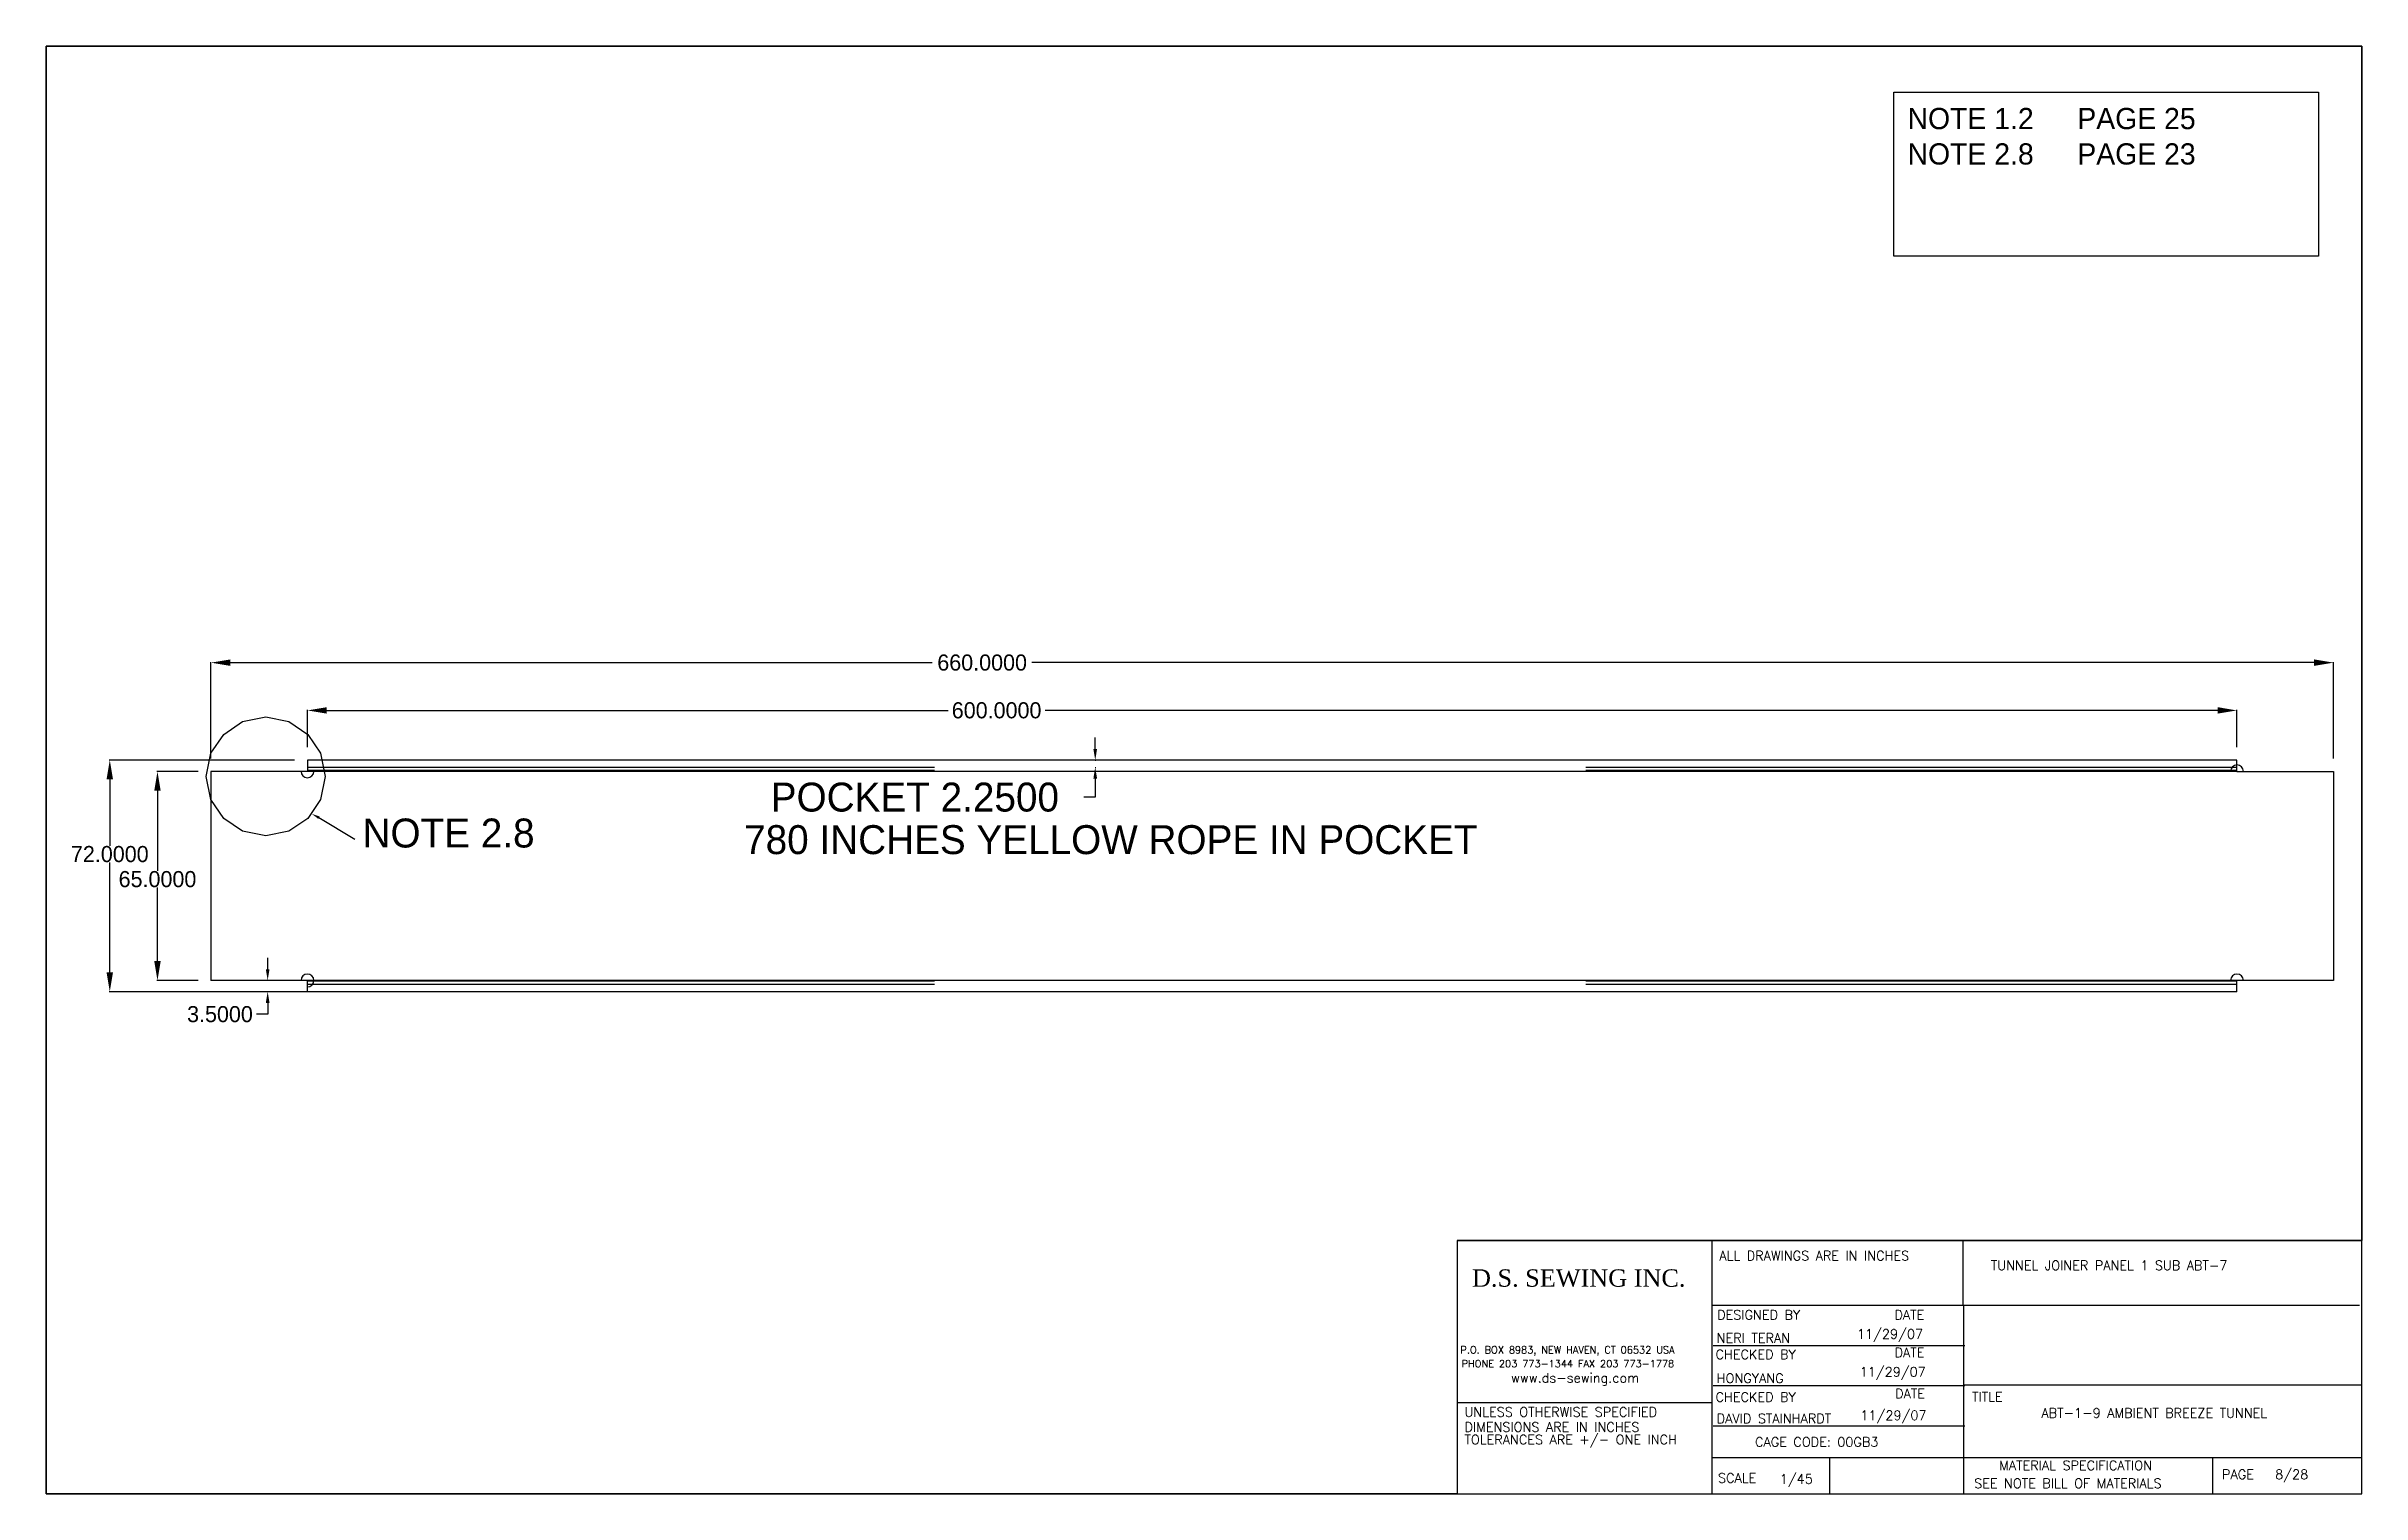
# Paper-space layout 'P8' of a CAD drawing. Header units: inches. Extents: x -62 to 16, y -1703 to 10.
# Drawn here: x 0 to 16, y 0 to 10 of the extents above.
# The model-space entities are those that its viewports show. They can reach past a viewport. Long polylines and large blocks are cut down to what shows.
import ezdxf

# ---------------------------------------------------------------- set-up
doc = ezdxf.new("R2010")
doc.units = ezdxf.units.IN
doc.header["$MEASUREMENT"] = 0
doc.linetypes.add('HIDDEN', pattern=[0.375, 0.25, -0.125])
for name, color, linetype in [('DIMENSION', 7, 'Continuous'), ('FINISH', 1, 'Continuous'), ('STECH', 7, 'HIDDEN'), ('TEXT', 7, 'Continuous'), ('Title Block', 7, 'Continuous'), ('Viewport', 7, 'Continuous')]:
    doc.layers.add(name, color=color, linetype=linetype)
doc.styles.add('Roman', font='romans')
doc.styles.add('style1', font='txt.shx')
doc.dimstyles.get("Standard").update_dxf_attribs({"dimtxt": 3.5, "dimasz": 3.5, "dimexe": 0.18, "dimexo": 0.0625, "dimgap": 0.09, "dimtad": 0, "dimtih": 1, "dimtoh": 1, "dimdec": 4, "dimzin": 0, "dimdsep": 46, "dimtxsty": 'Standard', "dimcen": 0.09, "dimadec": 0, "dimazin": 0, "dimtfac": 1, "dimtdec": 4, "dimtofl": 0, "dimtmove": 0, "dimatfit": 3, "dimfxl": 0, "dimtolj": 1, "dimtzin": 0, "dimarcsym": 0})

# ---------------------------------------------------------------- blocks, each defined once
blk = doc.blocks.new('*D27')
at = {"layer": 'DEFPOINTS', "color": 0}
for p in [(15153.99, -1234.38), (14553.99, -1249.84), (15153.99, -1249.84)]:
    blk.add_point(p, dxfattribs=at)
at = {"layer": 'DIMENSION', "color": 0, "lineweight": -2}
for p, q in [((14553.99, -1245.84), (14553.99, -1234.2)), ((14559.99, -1234.38), (14753.2, -1234.38)), ((15147.99, -1234.38), (14783.38, -1234.38)), ((15153.99, -1245.84), (15153.99, -1234.2))]:
    blk.add_line(p, q, dxfattribs=at)
at = {"layer": 'DIMENSION', "color": 0}
for points in [[(14559.99, -1233.38), (14559.99, -1235.38), (14553.99, -1234.38)], [(15147.99, -1233.38), (15147.99, -1235.38), (15153.99, -1234.38)]]:
    blk.add_solid(points, dxfattribs=at)
at = {"layer": 'DIMENSION', "color": 0, "insert": (14768.29, -1234.38), "char_height": 5, "attachment_point": 5}
blk.add_mtext('\\A1;600.0000', dxfattribs=at)
blk = doc.blocks.new('*D28')
at = {"layer": 'DEFPOINTS', "color": 0}
for p in [(14523.99, -1219.53), (14523.99, -1253.34), (15183.99, -1253.34)]:
    blk.add_point(p, dxfattribs=at)
at = {"layer": 'DIMENSION', "color": 0, "lineweight": -2}
for p, q in [((14523.99, -1249.34), (14523.99, -1219.35)), ((14529.99, -1219.53), (14748.28, -1219.53)), ((15177.99, -1219.53), (14779.29, -1219.53)), ((15183.99, -1249.34), (15183.99, -1219.35))]:
    blk.add_line(p, q, dxfattribs=at)
at = {"layer": 'DIMENSION', "color": 0}
for points in [[(14529.99, -1218.53), (14529.99, -1220.53), (14523.99, -1219.53)], [(15177.99, -1218.53), (15177.99, -1220.53), (15183.99, -1219.53)]]:
    blk.add_solid(points, dxfattribs=at)
at = {"layer": 'DIMENSION', "color": 0, "insert": (14763.79, -1219.53), "char_height": 5, "attachment_point": 5}
blk.add_mtext('\\A1;660.0000', dxfattribs=at)
blk = doc.blocks.new('*D29')
at = {"layer": 'DEFPOINTS', "color": 0}
for p in [(14523.99, -1253.34), (14507.35, -1318.34), (14523.99, -1318.34)]:
    blk.add_point(p, dxfattribs=at)
at = {"layer": 'DIMENSION', "color": 0, "lineweight": -2}
for p, q in [((14519.99, -1253.34), (14507.17, -1253.34)), ((14507.35, -1259.34), (14507.35, -1284.27)), ((14507.35, -1312.34), (14507.35, -1289.45)), ((14519.99, -1318.34), (14507.17, -1318.34))]:
    blk.add_line(p, q, dxfattribs=at)
at = {"layer": 'DIMENSION', "color": 0}
for points in [[(14506.35, -1259.34), (14508.35, -1259.34), (14507.35, -1253.34)], [(14506.35, -1312.34), (14508.35, -1312.34), (14507.35, -1318.34)]]:
    blk.add_solid(points, dxfattribs=at)
at = {"layer": 'DIMENSION', "color": 0, "insert": (14507.35, -1286.86), "char_height": 5, "attachment_point": 5}
blk.add_mtext('\\A1;65.0000', dxfattribs=at)
blk = doc.blocks.new('*D30')
at = {"layer": 'DEFPOINTS', "color": 0}
for p in [(14553.99, -1249.84), (14492.52, -1321.84), (14553.99, -1321.84)]:
    blk.add_point(p, dxfattribs=at)
at = {"layer": 'DIMENSION', "color": 0, "lineweight": -2}
for p, q in [((14549.99, -1249.84), (14492.34, -1249.84)), ((14492.52, -1255.84), (14492.52, -1276.48)), ((14492.52, -1315.84), (14492.52, -1281.66)), ((14549.99, -1321.84), (14492.34, -1321.84))]:
    blk.add_line(p, q, dxfattribs=at)
at = {"layer": 'DIMENSION', "color": 0}
for points in [[(14491.52, -1255.84), (14493.52, -1255.84), (14492.52, -1249.84)], [(14491.52, -1315.84), (14493.52, -1315.84), (14492.52, -1321.84)]]:
    blk.add_solid(points, dxfattribs=at)
at = {"layer": 'DIMENSION', "color": 0, "insert": (14492.52, -1279.07), "char_height": 5, "attachment_point": 5}
blk.add_mtext('\\A1;72.0000', dxfattribs=at)
blk = doc.blocks.new('*D32')
at = {"layer": 'DEFPOINTS', "color": 0}
for p in [(14798.9, -1249.84), (14798.9, -1252.09), (14798.96, -1252.09)]:
    blk.add_point(p, dxfattribs=at)
at = {"layer": 'TEXT', "color": 0, "lineweight": -2}
for p, q in [((14798.96, -1246.34), (14798.96, -1242.84)), ((14798.96, -1249.84), (14799.14, -1249.84)), ((14798.96, -1252.09), (14799.14, -1252.09)), ((14798.96, -1255.59), (14798.96, -1261.39)), ((14798.96, -1261.39), (14795.46, -1261.39))]:
    blk.add_line(p, q, dxfattribs=at)
at = {"layer": 'TEXT', "color": 0}
for points in [[(14798.38, -1246.34), (14799.54, -1246.34), (14798.96, -1249.84)], [(14798.38, -1255.59), (14799.54, -1255.59), (14798.96, -1252.09)]]:
    blk.add_solid(points, dxfattribs=at)
at = {"layer": 'TEXT', "color": 0, "insert": (14742.87, -1261.39), "char_height": 9, "attachment_point": 5}
blk.add_mtext('\\A1;POCKET 2.2500', dxfattribs=at)
blk = doc.blocks.new('*D166')
at = {"layer": 'DEFPOINTS', "color": 0}
for p in [(14541.62, -1321.84), (14553.99, -1318.34), (14553.99, -1321.84)]:
    blk.add_point(p, dxfattribs=at)
at = {"layer": 'TEXT', "color": 0, "lineweight": -2}
for p, q in [((14541.62, -1314.84), (14541.62, -1311.34)), ((14553.92, -1318.34), (14541.44, -1318.34)), ((14553.92, -1321.84), (14541.44, -1321.84)), ((14541.62, -1328.84), (14538.12, -1328.84)), ((14541.62, -1325.34), (14541.62, -1328.84))]:
    blk.add_line(p, q, dxfattribs=at)
at = {"layer": 'TEXT', "color": 0}
for points in [[(14541.04, -1314.84), (14542.2, -1314.84), (14541.62, -1318.34)], [(14541.04, -1325.34), (14542.2, -1325.34), (14541.62, -1321.84)]]:
    blk.add_solid(points, dxfattribs=at)
at = {"layer": 'TEXT', "color": 0, "insert": (14526.78, -1328.84), "char_height": 5, "attachment_point": 5}
blk.add_mtext('\\A1;3.5000', dxfattribs=at)

msp = doc.modelspace()

# ---------------------------------------------------------------- linework, layer by layer
at = {"layer": 'FINISH'}
for p, q in [((15153.98586, -1249.84006), (14553.98586, -1249.84006)), ((14553.98586, -1249.84006), (14553.98586, -1253.34006)), ((15153.98586, -1253.34006), (15153.98586, -1249.84006)), ((14523.98586, -1253.34006), (14523.98586, -1318.34006)), ((14553.98586, -1253.34006), (14523.98586, -1253.34006)), ((15153.98586, -1253.34006), (14553.98586, -1253.34006)), ((15153.98586, -1253.34006), (15183.98586, -1253.34006)), ((15183.98586, -1253.34006), (15183.98586, -1318.34006)), ((14553.98586, -1318.34006), (14523.98586, -1318.34006)), ((15153.98586, -1318.34006), (14553.98586, -1318.34006)), ((14553.98586, -1321.84006), (14553.98586, -1318.34006)), ((15153.98586, -1321.84006), (14553.98586, -1321.84006)), ((15183.98586, -1318.34006), (15153.98586, -1318.34006)), ((15153.98586, -1321.84006), (15153.98586, -1318.34006))]:
    msp.add_line(p, q, dxfattribs=at)
for centre, start, end in [((15153.98586, -1253.34006), 0, 180), ((14553.98586, -1253.34006), 180, 0), ((14553.98586, -1318.34006), 270, 180), ((15153.98586, -1318.34006), 0, 180)]:
    msp.add_arc(centre, 2, start, end, dxfattribs=at)
at = {"layer": 'STECH', "ltscale": 0.015}
for p, q in [((15153.98586, -1252.09006), (14553.98586, -1252.09006)), ((15153.98586, -1253.09006), (14553.98586, -1253.09006)), ((15153.98586, -1318.59006), (14553.98586, -1318.59006)), ((15153.98586, -1319.59006), (14553.98586, -1319.59006))]:
    msp.add_line(p, q, dxfattribs=at)
at = {"layer": 'TEXT'}
msp.add_line((14568.72648, -1274.50194), (14557.5621, -1267.74007), dxfattribs=at)
msp.add_circle((14541.01979, -1254.89646), 18.48464, dxfattribs=at)
msp.add_solid([(14557.75763, -1267.37214), (14557.36657, -1268.10801), (14555.35447, -1266.56689)], dxfattribs=at)

# ---------------------------------------------------------------- texts
for s, p in [('NOTE 2.8', (14571.11077, -1277.00245)), ('780 INCHES YELLOW ROPE IN POCKET', (14689.78011, -1279.06026))]:
    msp.add_text(s, height=9, dxfattribs=at).set_placement(p)
at = {"layer": 'TEXT', "insert": (15051.55758, -1047.06353), "char_height": 6.6, "width": 210.3834797, "attachment_point": 1}
msp.add_mtext('NOTE 1.2^IPAGE 25\\PNOTE 2.8^IPAGE 23', dxfattribs=at)

# ---------------------------------------------------------------- dimensions: what is measured, and where the dimension line sits
at = {"layer": 'DIMENSION'}
for base, p1, p2, picture, middle in [((14523.98586, -1219.52893), (15183.98586, -1253.34006), (14523.98586, -1253.34006), '*D28', (14763.78678, -1219.52893)), ((15153.98586, -1234.38164), (14553.98586, -1249.84006), (15153.98586, -1249.84006), '*D27', (14768.29111, -1234.38164))]:
    dim = msp.add_linear_dim(base=base, p1=p1, p2=p2, dimstyle='Standard', override={"dimscale": 1, "dimtxt": 5, "dimasz": 6, "dimexo": 4, "dimcen": 6, "dimatfit": 3}, dxfattribs=at)
    dim.commit()
    dim.dimension.update_dxf_attribs({"geometry": picture, "text_midpoint": middle, "dimtype": 160})
for base, p1, p2, picture, middle in [((14492.51713, -1321.84006), (14553.98586, -1249.84006), (14553.98586, -1321.84006), '*D30', (14492.51713, -1279.07344)), ((14507.34966, -1318.34006), (14523.98586, -1253.34006), (14523.98586, -1318.34006), '*D29', (14507.34966, -1286.86389))]:
    dim = msp.add_linear_dim(base=base, p1=p1, p2=p2, angle=270, dimstyle='Standard', override={"dimscale": 1, "dimtxt": 5, "dimasz": 6, "dimexo": 4, "dimcen": 6, "dimatfit": 3}, dxfattribs=at)
    dim.commit()
    dim.dimension.update_dxf_attribs({"geometry": picture, "text_midpoint": middle, "dimtype": 160})
at = {"layer": 'TEXT'}
dim = msp.add_linear_dim(base=(14798.96092, -1252.09006), p1=(14798.89842, -1249.84006), p2=(14798.89842, -1252.09006), angle=90, text='POCKET 2.2500', dimstyle='Standard', override={"dimscale": 1, "dimtxt": 9}, dxfattribs=at)
dim.commit()
dim.dimension.update_dxf_attribs({"geometry": '*D32', "text_midpoint": (14742.87092, -1261.38909), "dimtype": 160})
dim = msp.add_linear_dim(base=(14541.6208, -1321.84006), p1=(14553.98586, -1318.34006), p2=(14553.98586, -1321.84006), angle=90, dimstyle='Standard', override={"dimtxt": 5}, dxfattribs=at)
dim.commit()
dim.dimension.update_dxf_attribs({"geometry": '*D166', "text_midpoint": (14526.7808, -1328.84006)})

psp = doc.layouts.new('P8')

# ---------------------------------------------------------------- linework, layer by layer
at = {"layer": 'TEXT'}
psp.add_lwpolyline([(12.766, 9.683), (15.701, 9.683), (15.701, 8.549), (12.766, 8.549)], close=True, dxfattribs=at)
at = {"layer": 'Title Block'}
for p, q in [((16, 10), (0, 10)), ((0, 10), (0, 0)), ((16, 0), (16, 10)), ((9.75, 1.75), (16, 1.75)), ((11.511, 1.302), (11.511, 1.75)), ((13.245, 1.302), (13.245, 1.75)), ((11.511, 1.302), (11.75, 1.302)), ((11.511, 0), (11.511, 1.302)), ((11.75, 1.302), (13.25, 1.302)), ((13.25, 1.302), (13.707, 1.302)), ((13.25, 0), (13.25, 1.302)), ((13.692, 1.302), (15.984, 1.302)), ((11.518, 1.024), (13.257, 1.024)), ((11.75, 1.024), (13.25, 1.024)), ((11.518, 0.747), (13.257, 0.747)), ((11.75, 0.747), (13.25, 0.747)), ((13.25, 0.752), (16, 0.752)), ((9.75, 0.63), (11.511, 0.63)), ((11.518, 0.469), (13.257, 0.469)), ((11.511, 0.25), (16, 0.25)), ((12.325, 0), (12.325, 0.25)), ((14.971, 0), (14.971, 0.25)), ((0, 0), (16, 0)), ((0, 0), (16, 0))]:
    psp.add_line(p, q, dxfattribs=at)
at = {"layer": 'Viewport'}
psp.add_lwpolyline([(0, 10), (9.88, 10), (9.88, 10), (16, 10), (16, 1.75), (9.75, 1.75), (9.75, 0), (0, 0)], close=True, dxfattribs=at)

# ---------------------------------------------------------------- texts
at = {"layer": 'TEXT', "ltscale": 0.015, "insert": (9.852, 1.55), "char_height": 0.12, "width": 1.77851, "attachment_point": 1, "style": 'style1'}
psp.add_mtext('{\\fTimes New Roman|b0|i0|c0|p18;D.S. SEWING INC.}', dxfattribs=at)
at = {"layer": 'Title Block', "style": 'Roman'}
for s, height, p in [('ALL DRAWINGS ARE IN INCHES', 0.065, (11.561, 1.612)), ('TUNNEL JOINER PANEL 1 SUB ABT-7', 0.065, (13.437, 1.545)), ('DESIGNED BY', 0.065, (11.546, 1.203)), ('11/29/07', 0.065, (12.512, 1.071)), ('DATE', 0.065, (12.771, 1.203)), ('P.O. BOX 8983, NEW HAVEN, CT 06532 USA', 0.0494, (9.772, 0.969)), ('CHECKED BY', 0.065, (11.535, 0.93)), ('NERI TERAN', 0.065, (11.543, 1.043)), ('DATE', 0.065, (12.772, 0.943)), ('PHONE 203 773-1344 FAX 203 773-1778', 0.0494, (9.78, 0.873)), ('www.ds-sewing.com', 0.065, (10.122, 0.768)), ('HONGYANG', 0.065, (11.543, 0.765)), ('11/29/07', 0.065, (12.531, 0.809)), ('CHECKED BY', 0.065, (11.535, 0.635)), ('DATE', 0.065, (12.776, 0.659)), ('TITLE', 0.065, (13.307, 0.637)), ('UNLESS OTHERWISE SPECIFIED', 0.065, (9.8, 0.532)), ('DIMENSIONS ARE IN INCHES', 0.065, (9.8, 0.428)), ('DAVID STAINHARDT', 0.065, (11.543, 0.487)), ('11/29/07', 0.065, (12.536, 0.509)), ('ABT-1-9 AMBIENT BREEZE TUNNEL', 0.065, (13.787, 0.525)), ('TOLERANCES ARE +/- ONE INCH', 0.065, (9.8, 0.341)), ('CAGE CODE: 00GB3', 0.065, (11.808, 0.325)), ('MATERIAL SPECIFICATION', 0.065, (13.495, 0.163)), ('PAGE', 0.065, (15.035, 0.101)), ('8/28', 0.065, (15.402, 0.101)), ('SCALE', 0.065, (11.552, 0.076)), ('1/45', 0.065, (11.979, 0.069)), ('SEE NOTE BILL OF MATERIALS', 0.065, (13.322, 0.039))]:
    psp.add_text(s, height=height, dxfattribs=at).set_placement(p)

# ---------------------------------------------------------------- viewports
at = {"layer": 'Viewport'}
vp = psp.add_viewport(center=(8, 5), size=(16, 10), view_center_point=(14832.78222, -1252.9078), view_height=450.0000105, dxfattribs=at)
vp.dxf.flags = 0x10000  # cut along an outline
vp.dxf.clipping_boundary_handle = psp.add_lwpolyline([(0, 10), (9.88, 10), (9.88, 10), (16, 10), (16, 1.75), (9.75, 1.75), (9.75, 0), (0, 0)], format="xyb", close=True, dxfattribs={"invisible": 1}).dxf.handle

doc.saveas('drawing.dxf')
